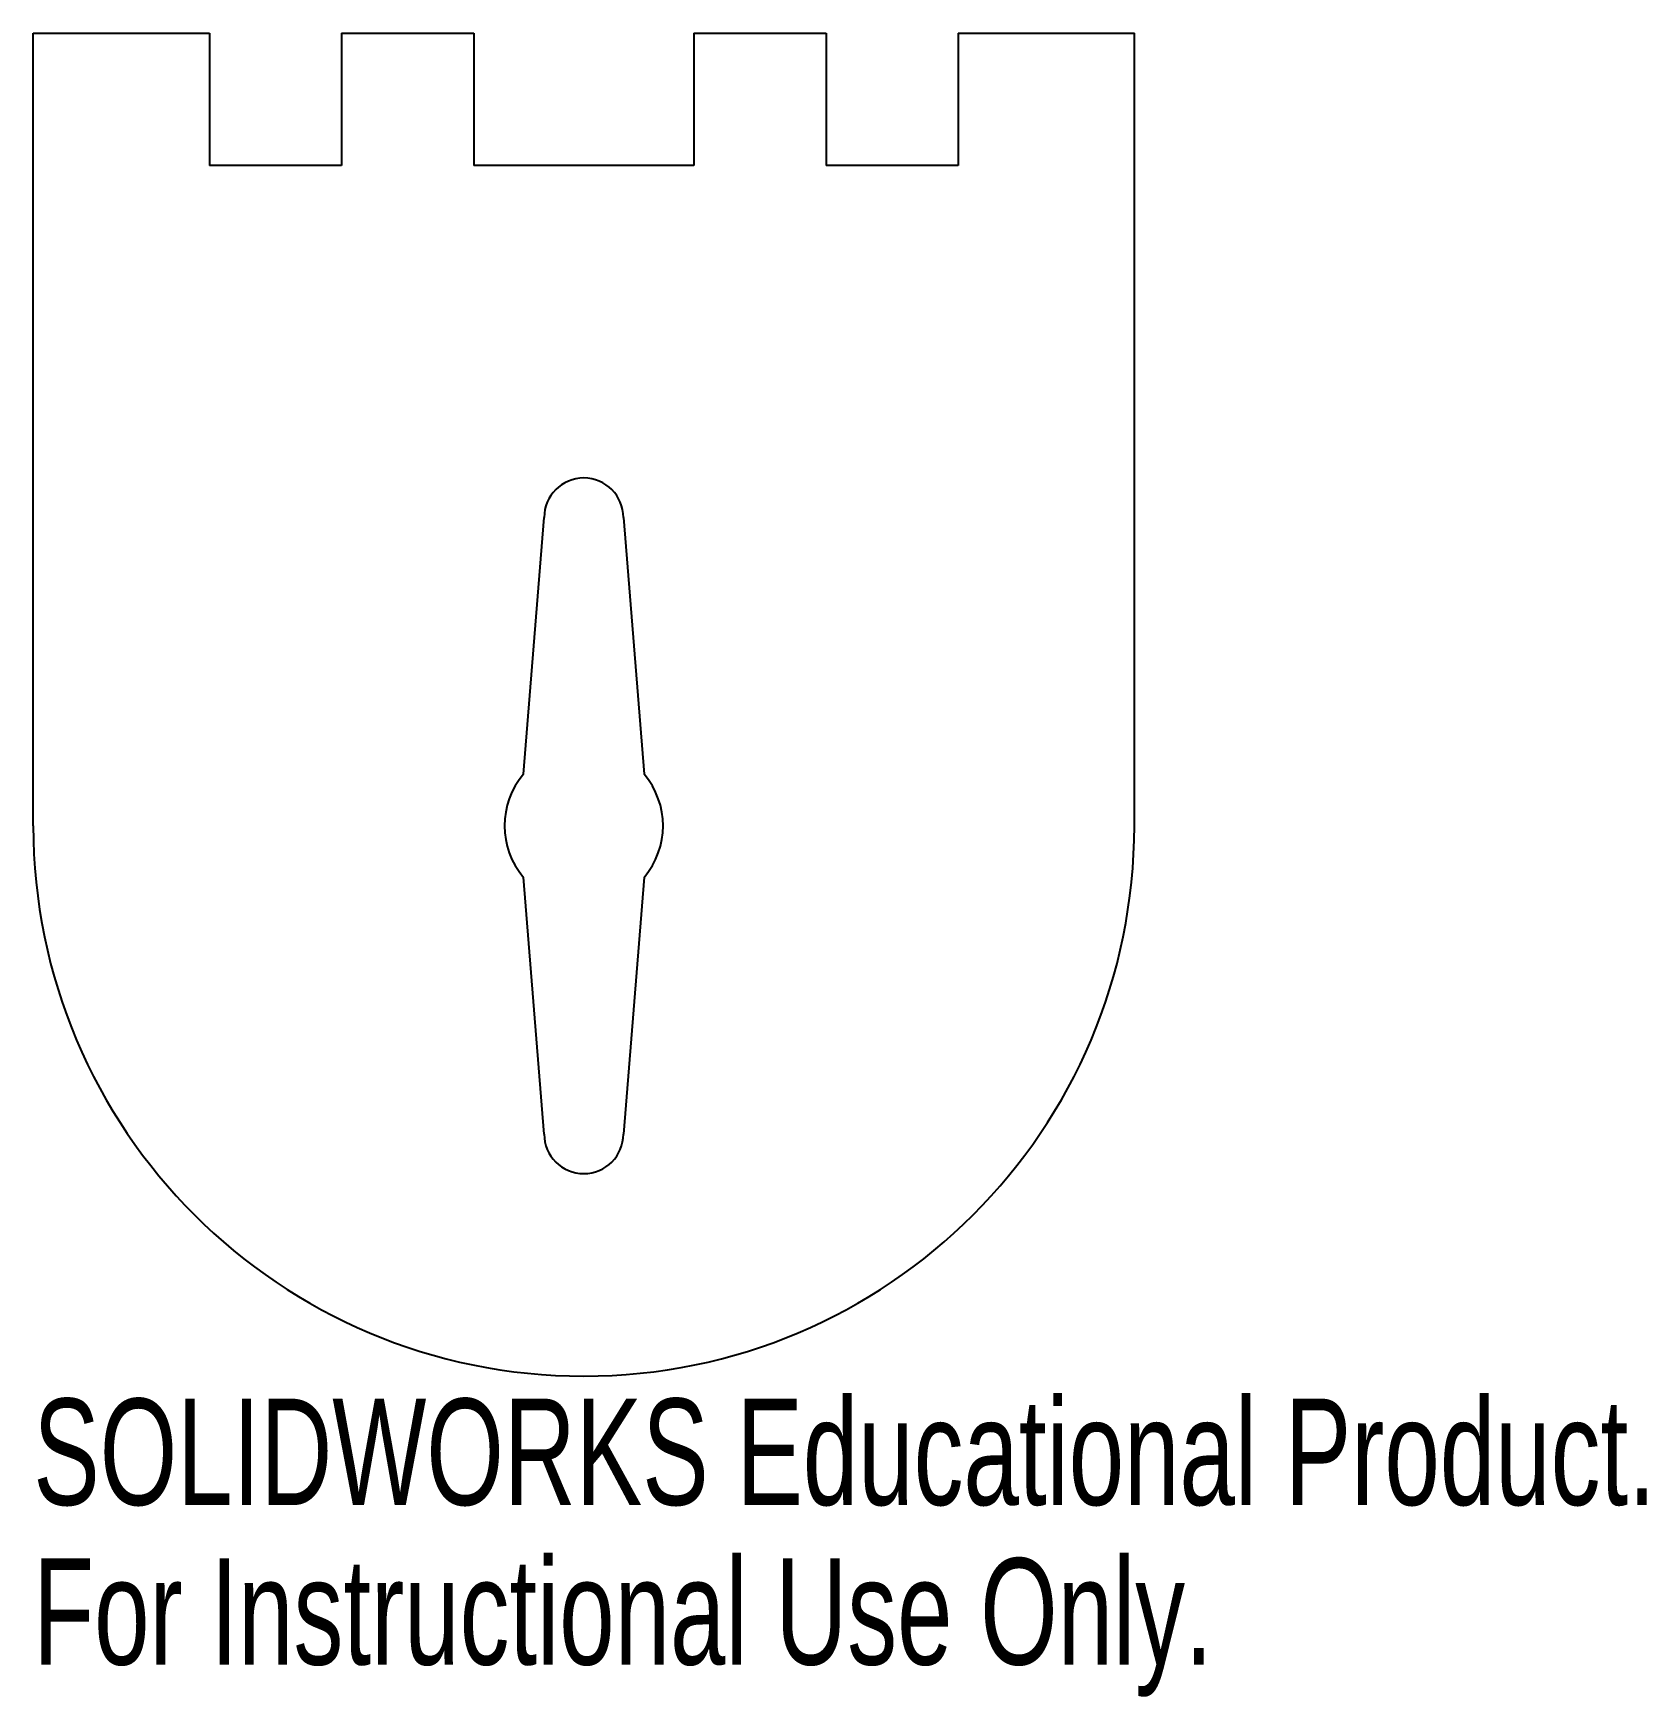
# Model space of a CAD drawing. Header units: millimetres. Extents: x -25 to 48.3, y -39.6 to 36.
import ezdxf

# ---------------------------------------------------------------- set-up
doc = ezdxf.new("R2010")
doc.units = ezdxf.units.MM
doc.styles.add('SLDTEXTSTYLE0', font='TXT', dxfattribs={"width": 0.7})

msp = doc.modelspace()

# ---------------------------------------------------------------- linework, layer by layer
at = {"color": 7, "linetype": 'Continuous', "lineweight": 25}
for p, q in [((-25, 0), (-25, 36)), ((-25, 36), (-17, 36)), ((-17, 36), (-17, 30)), ((-11, 36), (-11, 30)), ((-11, 36), (-5, 36)), ((-5, 36), (-5, 30)), ((5, 36), (5, 30)), ((5, 36), (11, 36)), ((11, 36), (11, 30)), ((17, 36), (17, 30)), ((17, 36), (25, 36)), ((25, 0), (25, 36)), ((-11, 30), (-17, 30)), ((5, 30), (-5, 30)), ((17, 30), (11, 30)), ((-2.735, 2.341), (-1.8, 14)), ((1.8, 14), (2.735, 2.341)), ((-1.8, -14), (-2.735, -2.341)), ((2.735, -2.341), (1.8, -14))]:
    msp.add_line(p, q, dxfattribs=at)
for centre, radius, start, end in [((0, 14), 1.8, 0, 180), ((0, 0), 3.6, 139.43084, 220.56916), ((0, 0), 3.6, 319.43084, 40.56916), ((0, 0), 25, 180, 0), ((0, -14), 1.8, 180, 0)]:
    msp.add_arc(centre, radius, start, end, dxfattribs=at)

# ---------------------------------------------------------------- texts
at = {"color": 7, "linetype": 'Continuous', "char_height": 4.83362, "attachment_point": 1, "style": 'SLDTEXTSTYLE0'}
for s, insert in [('SOLIDWORKS Educational Product.', (-25, -26.02)), ('For Instructional Use Only.', (-25, -33.27))]:
    msp.add_mtext(s, dxfattribs=dict(at, insert=insert))

doc.saveas('drawing.dxf')
